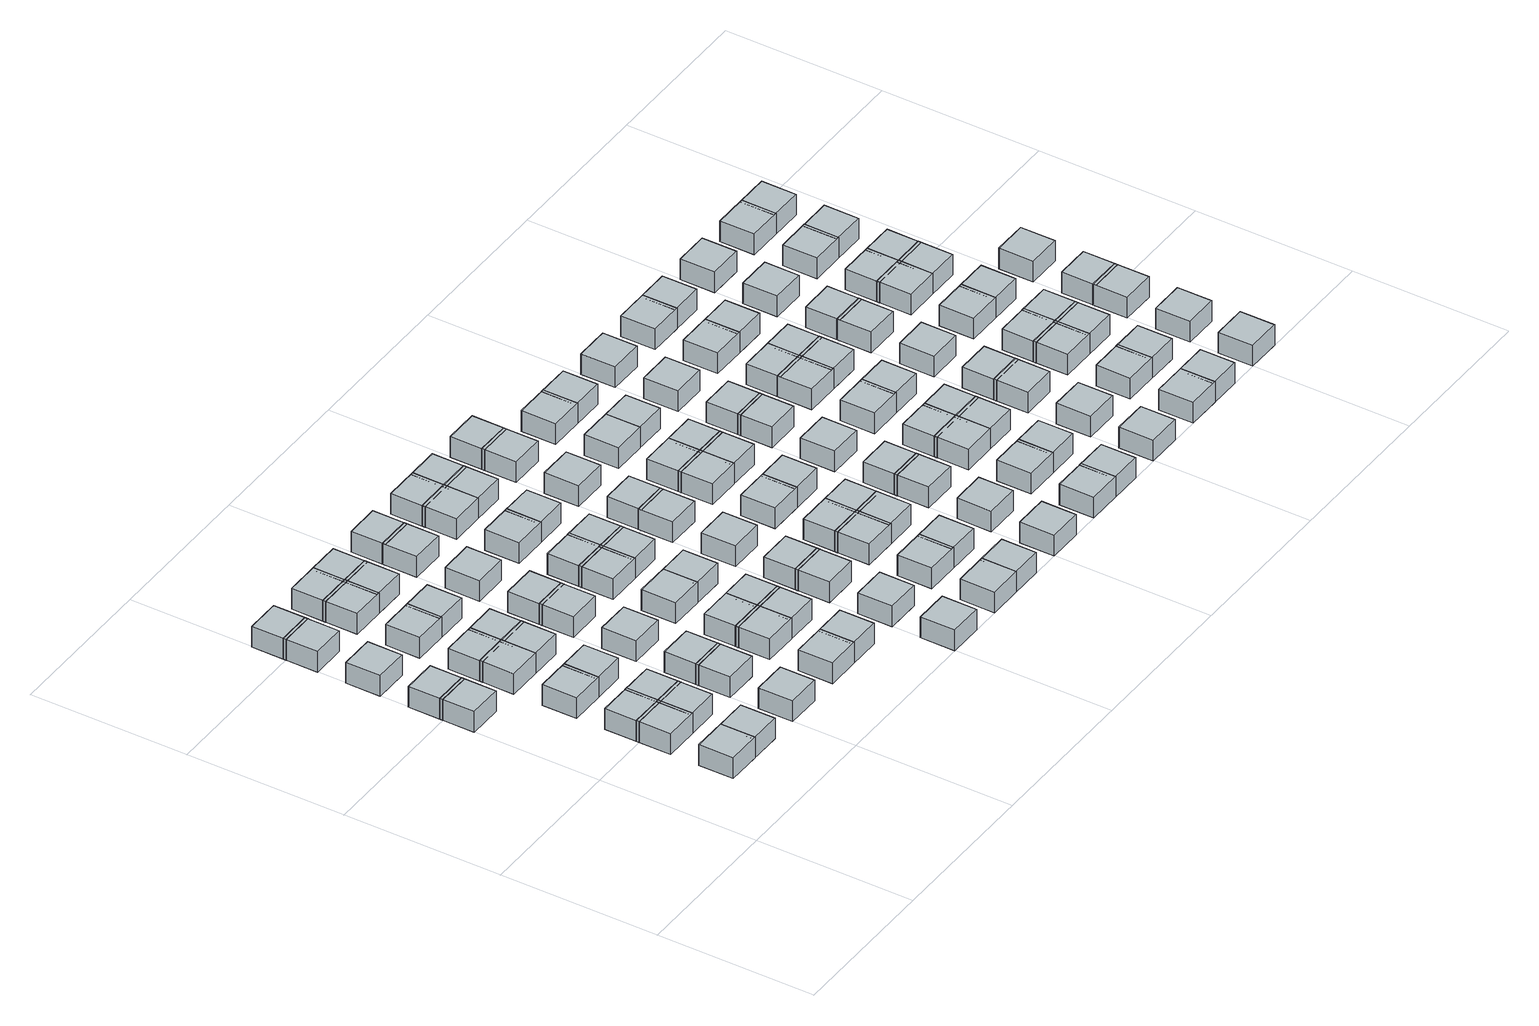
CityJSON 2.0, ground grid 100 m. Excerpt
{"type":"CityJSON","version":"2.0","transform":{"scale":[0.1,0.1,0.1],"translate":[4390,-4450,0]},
"CityObjects":{
"object1":{"type":"GenericCityObject","geometry":[{"type":"Solid","lod":"1","boundaries":[[[[0,1,2,3]],[[4,5,1,0]],[[5,6,2,1]],[[6,7,3,2]],[[7,4,0,3]],[[7,6,5,4]]]]}]},
"object2":{"type":"GenericCityObject","geometry":[{"type":"Solid","lod":"1","boundaries":[[[[8,9,10,11]],[[12,13,9,8]],[[13,14,10,9]],[[14,15,11,10]],[[15,12,8,11]],[[15,14,13,12]]]]}]},
"object3":{"type":"GenericCityObject","geometry":[{"type":"Solid","lod":"1","boundaries":[[[[16,17,18,19]],[[20,21,17,16]],[[21,22,18,17]],[[22,23,19,18]],[[23,20,16,19]],[[23,22,21,20]]]]}]},
"object4":{"type":"GenericCityObject","geometry":[{"type":"Solid","lod":"1","boundaries":[[[[24,25,26,27]],[[28,29,25,24]],[[29,30,26,25]],[[30,31,27,26]],[[31,28,24,27]],[[31,30,29,28]]]]}]},
"object5":{"type":"GenericCityObject","geometry":[{"type":"Solid","lod":"1","boundaries":[[[[32,33,34,35]],[[36,37,33,32]],[[37,38,34,33]],[[38,39,35,34]],[[39,36,32,35]],[[39,38,37,36]]]]}]},
"object6":{"type":"GenericCityObject","geometry":[{"type":"Solid","lod":"1","boundaries":[[[[40,41,42,43]],[[44,45,41,40]],[[45,46,42,41]],[[46,47,43,42]],[[47,44,40,43]],[[47,46,45,44]]]]}]},
"object7":{"type":"GenericCityObject","geometry":[{"type":"Solid","lod":"1","boundaries":[[[[48,49,50,51]],[[52,53,49,48]],[[53,54,50,49]],[[54,55,51,50]],[[55,52,48,51]],[[55,54,53,52]]]]}]},
"object8":{"type":"GenericCityObject","geometry":[{"type":"Solid","lod":"1","boundaries":[[[[56,57,58,59]],[[60,61,57,56]],[[61,62,58,57]],[[62,63,59,58]],[[63,60,56,59]],[[63,62,61,60]]]]}]},
"object9":{"type":"GenericCityObject","geometry":[{"type":"Solid","lod":"1","boundaries":[[[[64,65,66,67]],[[68,69,65,64]],[[69,70,66,65]],[[70,71,67,66]],[[71,68,64,67]],[[71,70,69,68]]]]}]},
"object10":{"type":"GenericCityObject","geometry":[{"type":"Solid","lod":"1","boundaries":[[[[72,73,74,75]],[[76,77,73,72]],[[77,78,74,73]],[[78,79,75,74]],[[79,76,72,75]],[[79,78,77,76]]]]}]},
"object11":{"type":"GenericCityObject","geometry":[{"type":"Solid","lod":"1","boundaries":[[[[80,81,82,83]],[[84,85,81,80]],[[85,86,82,81]],[[86,87,83,82]],[[87,84,80,83]],[[87,86,85,84]]]]}]},
"object12":{"type":"GenericCityObject","geometry":[{"type":"Solid","lod":"1","boundaries":[[[[88,89,90,91]],[[92,93,89,88]],[[93,94,90,89]],[[94,95,91,90]],[[95,92,88,91]],[[95,94,93,92]]]]}]},
"object13":{"type":"GenericCityObject","geometry":[{"type":"Solid","lod":"1","boundaries":[[[[96,97,98,99]],[[100,101,97,96]],[[101,102,98,97]],[[102,103,99,98]],[[103,100,96,99]],[[103,102,101,100]]]]}]},
"object14":{"type":"GenericCityObject","geometry":[{"type":"Solid","lod":"1","boundaries":[[[[104,105,106,107]],[[108,109,105,104]],[[109,110,106,105]],[[110,111,107,106]],[[111,108,104,107]],[[111,110,109,108]]]]}]},
"object15":{"type":"GenericCityObject","geometry":[{"type":"Solid","lod":"1","boundaries":[[[[112,113,114,115]],[[116,117,113,112]],[[117,118,114,113]],[[118,119,115,114]],[[119,116,112,115]],[[119,118,117,116]]]]}]},
"object16":{"type":"GenericCityObject","geometry":[{"type":"Solid","lod":"1","boundaries":[[[[120,121,122,123]],[[124,125,121,120]],[[125,126,122,121]],[[126,127,123,122]],[[127,124,120,123]],[[127,126,125,124]]]]}]},
"object17":{"type":"GenericCityObject","geometry":[{"type":"Solid","lod":"1","boundaries":[[[[128,129,130,131]],[[132,133,129,128]],[[133,134,130,129]],[[134,135,131,130]],[[135,132,128,131]],[[135,134,133,132]]]]}]},
"object18":{"type":"GenericCityObject","geometry":[{"type":"Solid","lod":"1","boundaries":[[[[136,137,138,139]],[[140,141,137,136]],[[141,142,138,137]],[[142,143,139,138]],[[143,140,136,139]],[[143,142,141,140]]]]}]},
"object19":{"type":"GenericCityObject","geometry":[{"type":"Solid","lod":"1","boundaries":[[[[144,145,146,147]],[[148,149,145,144]],[[149,150,146,145]],[[150,151,147,146]],[[151,148,144,147]],[[151,150,149,148]]]]}]},
"object20":{"type":"GenericCityObject","geometry":[{"type":"Solid","lod":"1","boundaries":[[[[152,153,154,155]],[[156,157,153,152]],[[157,158,154,153]],[[158,159,155,154]],[[159,156,152,155]],[[159,158,157,156]]]]}]},
"object21":{"type":"GenericCityObject","geometry":[{"type":"Solid","lod":"1","boundaries":[[[[160,161,162,163]],[[164,165,161,160]],[[165,166,162,161]],[[166,167,163,162]],[[167,164,160,163]],[[167,166,165,164]]]]}]},
"object22":{"type":"GenericCityObject","geometry":[{"type":"Solid","lod":"1","boundaries":[[[[168,169,170,171]],[[172,173,169,168]],[[173,174,170,169]],[[174,175,171,170]],[[175,172,168,171]],[[175,174,173,172]]]]}]},
"object23":{"type":"GenericCityObject","geometry":[{"type":"Solid","lod":"1","boundaries":[[[[176,177,178,179]],[[180,181,177,176]],[[181,182,178,177]],[[182,183,179,178]],[[183,180,176,179]],[[183,182,181,180]]]]}]},
"object24":{"type":"GenericCityObject","geometry":[{"type":"Solid","lod":"1","boundaries":[[[[184,185,186,187]],[[188,189,185,184]],[[189,190,186,185]],[[190,191,187,186]],[[191,188,184,187]],[[191,190,189,188]]]]}]},
"object25":{"type":"GenericCityObject","geometry":[{"type":"Solid","lod":"1","boundaries":[[[[192,193,194,195]],[[196,197,193,192]],[[197,198,194,193]],[[198,199,195,194]],[[199,196,192,195]],[[199,198,197,196]]]]}]},
"object26":{"type":"GenericCityObject","geometry":[{"type":"Solid","lod":"1","boundaries":[[[[200,201,202,203]],[[204,205,201,200]],[[205,206,202,201]],[[206,207,203,202]],[[207,204,200,203]],[[207,206,205,204]]]]}]},
"object27":{"type":"GenericCityObject","geometry":[{"type":"Solid","lod":"1","boundaries":[[[[208,209,210,211]],[[212,213,209,208]],[[213,214,210,209]],[[214,215,211,210]],[[215,212,208,211]],[[215,214,213,212]]]]}]},
"object28":{"type":"GenericCityObject","geometry":[{"type":"Solid","lod":"1","boundaries":[[[[216,217,218,219]],[[220,221,217,216]],[[221,222,218,217]],[[222,223,219,218]],[[223,220,216,219]],[[223,222,221,220]]]]}]},
"object29":{"type":"GenericCityObject","geometry":[{"type":"Solid","lod":"1","boundaries":[[[[224,225,226,227]],[[228,229,225,224]],[[229,230,226,225]],[[230,231,227,226]],[[231,228,224,227]],[[231,230,229,228]]]]}]},
"object30":{"type":"GenericCityObject","geometry":[{"type":"Solid","lod":"1","boundaries":[[[[232,233,234,235]],[[236,237,233,232]],[[237,238,234,233]],[[238,239,235,234]],[[239,236,232,235]],[[239,238,237,236]]]]}]},
"object31":{"type":"GenericCityObject","geometry":[{"type":"Solid","lod":"1","boundaries":[[[[240,241,242,243]],[[244,245,241,240]],[[245,246,242,241]],[[246,247,243,242]],[[247,244,240,243]],[[247,246,245,244]]]]}]},
"object32":{"type":"GenericCityObject","geometry":[{"type":"Solid","lod":"1","boundaries":[[[[248,249,250,251]],[[252,253,249,248]],[[253,254,250,249]],[[254,255,251,250]],[[255,252,248,251]],[[255,254,253,252]]]]}]},
"object33":{"type":"GenericCityObject","geometry":[{"type":"Solid","lod":"1","boundaries":[[[[256,257,258,259]],[[260,261,257,256]],[[261,262,258,257]],[[262,263,259,258]],[[263,260,256,259]],[[263,262,261,260]]]]}]},
"object34":{"type":"GenericCityObject","geometry":[{"type":"Solid","lod":"1","boundaries":[[[[264,265,266,267]],[[268,269,265,264]],[[269,270,266,265]],[[270,271,267,266]],[[271,268,264,267]],[[271,270,269,268]]]]}]},
"object35":{"type":"GenericCityObject","geometry":[{"type":"Solid","lod":"1","boundaries":[[[[272,273,274,275]],[[276,277,273,272]],[[277,278,274,273]],[[278,279,275,274]],[[279,276,272,275]],[[279,278,277,276]]]]}]},
"object36":{"type":"GenericCityObject","geometry":[{"type":"Solid","lod":"1","boundaries":[[[[280,281,282,283]],[[284,285,281,280]],[[285,286,282,281]],[[286,287,283,282]],[[287,284,280,283]],[[287,286,285,284]]]]}]},
"object37":{"type":"GenericCityObject","geometry":[{"type":"Solid","lod":"1","boundaries":[[[[288,289,290,291]],[[292,293,289,288]],[[293,294,290,289]],[[294,295,291,290]],[[295,292,288,291]],[[295,294,293,292]]]]}]},
"object38":{"type":"GenericCityObject","geometry":[{"type":"Solid","lod":"1","boundaries":[[[[296,297,298,299]],[[300,301,297,296]],[[301,302,298,297]],[[302,303,299,298]],[[303,300,296,299]],[[303,302,301,300]]]]}]},
"object39":{"type":"GenericCityObject","geometry":[{"type":"Solid","lod":"1","boundaries":[[[[304,305,306,307]],[[308,309,305,304]],[[309,310,306,305]],[[310,311,307,306]],[[311,308,304,307]],[[311,310,309,308]]]]}]},
"object40":{"type":"GenericCityObject","geometry":[{"type":"Solid","lod":"1","boundaries":[[[[312,313,314,315]],[[316,317,313,312]],[[317,318,314,313]],[[318,319,315,314]],[[319,316,312,315]],[[319,318,317,316]]]]}]},
"object41":{"type":"GenericCityObject","geometry":[{"type":"Solid","lod":"1","boundaries":[[[[320,321,322,323]],[[324,325,321,320]],[[325,326,322,321]],[[326,327,323,322]],[[327,324,320,323]],[[327,326,325,324]]]]}]},
"object42":{"type":"GenericCityObject","geometry":[{"type":"Solid","lod":"1","boundaries":[[[[328,329,330,331]],[[332,333,329,328]],[[333,334,330,329]],[[334,335,331,330]],[[335,332,328,331]],[[335,334,333,332]]]]}]},
"object43":{"type":"GenericCityObject","geometry":[{"type":"Solid","lod":"1","boundaries":[[[[336,337,338,339]],[[340,341,337,336]],[[341,342,338,337]],[[342,343,339,338]],[[343,340,336,339]],[[343,342,341,340]]]]}]},
"object44":{"type":"GenericCityObject","geometry":[{"type":"Solid","lod":"1","boundaries":[[[[344,345,346,347]],[[348,349,345,344]],[[349,350,346,345]],[[350,351,347,346]],[[351,348,344,347]],[[351,350,349,348]]]]}]},
"object45":{"type":"GenericCityObject","geometry":[{"type":"Solid","lod":"1","boundaries":[[[[352,353,354,355]],[[356,357,353,352]],[[357,358,354,353]],[[358,359,355,354]],[[359,356,352,355]],[[359,358,357,356]]]]}]},
"object46":{"type":"GenericCityObject","geometry":[{"type":"Solid","lod":"1","boundaries":[[[[360,361,362,363]],[[364,365,361,360]],[[365,366,362,361]],[[366,367,363,362]],[[367,364,360,363]],[[367,366,365,364]]]]}]},
"object47":{"type":"GenericCityObject","geometry":[{"type":"Solid","lod":"1","boundaries":[[[[368,369,370,371]],[[372,373,369,368]],[[373,374,370,369]],[[374,375,371,370]],[[375,372,368,371]],[[375,374,373,372]]]]}]},
"object48":{"type":"GenericCityObject","geometry":[{"type":"Solid","lod":"1","boundaries":[[[[376,377,378,379]],[[380,381,377,376]],[[381,382,378,377]],[[382,383,379,378]],[[383,380,376,379]],[[383,382,381,380]]]]}]},
"object49":{"type":"GenericCityObject","geometry":[{"type":"Solid","lod":"1","boundaries":[[[[384,385,386,387]],[[388,389,385,384]],[[389,390,386,385]],[[390,391,387,386]],[[391,388,384,387]],[[391,390,389,388]]]]}]},
"object50":{"type":"GenericCityObject","geometry":[{"type":"Solid","lod":"1","boundaries":[[[[392,393,394,395]],[[396,397,393,392]],[[397,398,394,393]],[[398,399,395,394]],[[399,396,392,395]],[[399,398,397,396]]]]}]},
"object51":{"type":"GenericCityObject","geometry":[{"type":"Solid","lod":"1","boundaries":[[[[400,401,402,403]],[[404,405,401,400]],[[405,406,402,401]],[[406,407,403,402]],[[407,404,400,403]],[[407,406,405,404]]]]}]},
"object52":{"type":"GenericCityObject","geometry":[{"type":"Solid","lod":"1","boundaries":[[[[408,409,410,411]],[[412,413,409,408]],[[413,414,410,409]],[[414,415,411,410]],[[415,412,408,411]],[[415,414,413,412]]]]}]},
"object53":{"type":"GenericCityObject","geometry":[{"type":"Solid","lod":"1","boundaries":[[[[416,417,418,419]],[[420,421,417,416]],[[421,422,418,417]],[[422,423,419,418]],[[423,420,416,419]],[[423,422,421,420]]]]}]},
"object54":{"type":"GenericCityObject","geometry":[{"type":"Solid","lod":"1","boundaries":[[[[424,425,426,427]],[[428,429,425,424]],[[429,430,426,425]],[[430,431,427,426]],[[431,428,424,427]],[[431,430,429,428]]]]}]},
"object55":{"type":"GenericCityObject","geometry":[{"type":"Solid","lod":"1","boundaries":[[[[432,433,434,435]],[[436,437,433,432]],[[437,438,434,433]],[[438,439,435,434]],[[439,436,432,435]],[[439,438,437,436]]]]}]},
"object56":{"type":"GenericCityObject","geometry":[{"type":"Solid","lod":"1","boundaries":[[[[440,441,442,443]],[[444,445,441,440]],[[445,446,442,441]],[[446,447,443,442]],[[447,444,440,443]],[[447,446,445,444]]]]}]},
"object57":{"type":"GenericCityObject","geometry":[{"type":"Solid","lod":"1","boundaries":[[[[448,449,450,451]],[[452,453,449,448]],[[453,454,450,449]],[[454,455,451,450]],[[455,452,448,451]],[[455,454,453,452]]]]}]},
"object58":{"type":"GenericCityObject","geometry":[{"type":"Solid","lod":"1","boundaries":[[[[456,457,458,459]],[[460,461,457,456]],[[461,462,458,457]],[[462,463,459,458]],[[463,460,456,459]],[[463,462,461,460]]]]}]},
"object59":{"type":"GenericCityObject","geometry":[{"type":"Solid","lod":"1","boundaries":[[[[464,465,466,467]],[[468,469,465,464]],[[469,470,466,465]],[[470,471,467,466]],[[471,468,464,467]],[[471,470,469,468]]]]}]},
"object60":{"type":"GenericCityObject","geometry":[{"type":"Solid","lod":"1","boundaries":[[[[472,473,474,475]],[[476,477,473,472]],[[477,478,474,473]],[[478,479,475,474]],[[479,476,472,475]],[[479,478,477,476]]]]}]},
"object61":{"type":"GenericCityObject","geometry":[{"type":"Solid","lod":"1","boundaries":[[[[480,481,482,483]],[[484,485,481,480]],[[485,486,482,481]],[[486,487,483,482]],[[487,484,480,483]],[[487,486,485,484]]]]}]},
"object62":{"type":"GenericCityObject","geometry":[{"type":"Solid","lod":"1","boundaries":[[[[488,489,490,491]],[[492,493,489,488]],[[493,494,490,489]],[[494,495,491,490]],[[495,492,488,491]],[[495,494,493,492]]]]}]},
"object63":{"type":"GenericCityObject","geometry":[{"type":"Solid","lod":"1","boundaries":[[[[496,497,498,499]],[[500,501,497,496]],[[501,502,498,497]],[[502,503,499,498]],[[503,500,496,499]],[[503,502,501,500]]]]}]},
"object64":{"type":"GenericCityObject","geometry":[{"type":"Solid","lod":"1","boundaries":[[[[504,505,506,507]],[[508,509,505,504]],[[509,510,506,505]],[[510,511,507,506]],[[511,508,504,507]],[[511,510,509,508]]]]}]},
"object65":{"type":"GenericCityObject","geometry":[{"type":"Solid","lod":"1","boundaries":[[[[512,513,514,515]],[[516,517,513,512]],[[517,518,514,513]],[[518,519,515,514]],[[519,516,512,515]],[[519,518,517,516]]]]}]},
"object66":{"type":"GenericCityObject","geometry":[{"type":"Solid","lod":"1","boundaries":[[[[520,521,522,523]],[[524,525,521,520]],[[525,526,522,521]],[[526,527,523,522]],[[527,524,520,523]],[[527,526,525,524]]]]}]},
"object67":{"type":"GenericCityObject","geometry":[{"type":"Solid","lod":"1","boundaries":[[[[528,529,530,531]],[[532,533,529,528]],[[533,534,530,529]],[[534,535,531,530]],[[535,532,528,531]],[[535,534,533,532]]]]}]},
"object68":{"type":"GenericCityObject","geometry":[{"type":"Solid","lod":"1","boundaries":[[[[536,537,538,539]],[[540,541,537,536]],[[541,542,538,537]],[[542,543,539,538]],[[543,540,536,539]],[[543,542,541,540]]]]}]},
"object69":{"type":"GenericCityObject","geometry":[{"type":"Solid","lod":"1","boundaries":[[[[544,545,546,547]],[[548,549,545,544]],[[549,550,546,545]],[[550,551,547,546]],[[551,548,544,547]],[[551,550,549,548]]]]}]},
"object70":{"type":"GenericCityObject","geometry":[{"type":"Solid","lod":"1","boundaries":[[[[552,553,554,555]],[[556,557,553,552]],[[557,558,554,553]],[[558,559,555,554]],[[559,556,552,555]],[[559,558,557,556]]]]}]},
"object71":{"type":"GenericCityObject","geometry":[{"type":"Solid","lod":"1","boundaries":[[[[560,561,562,563]],[[564,565,561,560]],[[565,566,562,561]],[[566,567,563,562]],[[567,564,560,563]],[[567,566,565,564]]]]}]},
"object72":{"type":"GenericCityObject","geometry":[{"type":"Solid","lod":"1","boundaries":[[[[568,569,570,571]],[[572,573,569,568]],[[573,574,570,569]],[[574,575,571,570]],[[575,572,568,571]],[[575,574,573,572]]]]}]},
"object73":{"type":"GenericCityObject","geometry":[{"type":"Solid","lod":"1","boundaries":[[[[576,577,578,579]],[[580,581,577,576]],[[581,582,578,577]],[[582,583,579,578]],[[583,580,576,579]],[[583,582,581,580]]]]}]},
"object74":{"type":"GenericCityObject","geometry":[{"type":"Solid","lod":"1","boundaries":[[[[584,585,586,587]],[[588,589,585,584]],[[589,590,586,585]],[[590,591,587,586]],[[591,588,584,587]],[[591,590,589,588]]]]}]},
"object75":{"type":"GenericCityObject","geometry":[{"type":"Solid","lod":"1","boundaries":[[[[592,593,594,595]],[[596,597,593,592]],[[597,598,594,593]],[[598,599,595,594]],[[599,596,592,595]],[[599,598,597,596]]]]}]},
"object76":{"type":"GenericCityObject","geometry":[{"type":"Solid","lod":"1","boundaries":[[[[600,601,602,603]],[[604,605,601,600]],[[605,606,602,601]],[[606,607,603,602]],[[607,604,600,603]],[[607,606,605,604]]]]}]},
"object77":{"type":"GenericCityObject","geometry":[{"type":"Solid","lod":"1","boundaries":[[[[608,609,610,611]],[[612,613,609,608]],[[613,614,610,609]],[[614,615,611,610]],[[615,612,608,611]],[[615,614,613,612]]]]}]},
"object78":{"type":"GenericCityObject","geometry":[{"type":"Solid","lod":"1","boundaries":[[[[616,617,618,619]],[[620,621,617,616]],[[621,622,618,617]],[[622,623,619,618]],[[623,620,616,619]],[[623,622,621,620]]]]}]},
"object79":{"type":"GenericCityObject","geometry":[{"type":"Solid","lod":"1","boundaries":[[[[624,625,626,627]],[[628,629,625,624]],[[629,630,626,625]],[[630,631,627,626]],[[631,628,624,627]],[[631,630,629,628]]]]}]},
"object80":{"type":"GenericCityObject","geometry":[{"type":"Solid","lod":"1","boundaries":[[[[632,633,634,635]],[[636,637,633,632]],[[637,638,634,633]],[[638,639,635,634]],[[639,636,632,635]],[[639,638,637,636]]]]}]},
"object81":{"type":"GenericCityObject","geometry":[{"type":"Solid","lod":"1","boundaries":[[[[640,641,642,643]],[[644,645,641,640]],[[645,646,642,641]],[[646,647,643,642]],[[647,644,640,643]],[[647,646,645,644]]]]}]},
"object82":{"type":"GenericCityObject","geometry":[{"type":"Solid","lod":"1","boundaries":[[[[648,649,650,651]],[[652,653,649,648]],[[653,654,650,649]],[[654,655,651,650]],[[655,652,648,651]],[[655,654,653,652]]]]}]},
"object83":{"type":"GenericCityObject","geometry":[{"type":"Solid","lod":"1","boundaries":[[[[656,657,658,659]],[[660,661,657,656]],[[661,662,658,657]],[[662,663,659,658]],[[663,660,656,659]],[[663,662,661,660]]]]}]},
"object84":{"type":"GenericCityObject","geometry":[{"type":"Solid","lod":"1","boundaries":[[[[664,665,666,667]],[[668,669,665,664]],[[669,670,666,665]],[[670,671,667,666]],[[671,668,664,667]],[[671,670,669,668]]]]}]},
"object85":{"type":"GenericCityObject","geometry":[{"type":"Solid","lod":"1","boundaries":[[[[672,673,674,675]],[[676,677,673,672]],[[677,678,674,673]],[[678,679,675,674]],[[679,676,672,675]],[[679,678,677,676]]]]}]},
"object86":{"type":"GenericCityObject","geometry":[{"type":"Solid","lod":"1","boundaries":[[[[680,681,682,683]],[[684,685,681,680]],[[685,686,682,681]],[[686,687,683,682]],[[687,684,680,683]],[[687,686,685,684]]]]}]},
"object87":{"type":"GenericCityObject","geometry":[{"type":"Solid","lod":"1","boundaries":[[[[688,689,690,691]],[[692,693,689,688]],[[693,694,690,689]],[[694,695,691,690]],[[695,692,688,691]],[[695,694,693,692]]]]}]},
"object88":{"type":"GenericCityObject","geometry":[{"type":"Solid","lod":"1","boundaries":[[[[696,697,698,699]],[[700,701,697,696]],[[701,702,698,697]],[[702,703,699,698]],[[703,700,696,699]],[[703,702,701,700]]]]}]},
"object89":{"type":"GenericCityObject","geometry":[{"type":"Solid","lod":"1","boundaries":[[[[704,705,706,707]],[[708,709,705,704]],[[709,710,706,705]],[[710,711,707,706]],[[711,708,704,707]],[[711,710,709,708]]]]}]},
"object90":{"type":"GenericCityObject","geometry":[{"type":"Solid","lod":"1","boundaries":[[[[712,713,714,715]],[[716,717,713,712]],[[717,718,714,713]],[[718,719,715,714]],[[719,716,712,715]],[[719,718,717,716]]]]}]},
"object91":{"type":"GenericCityObject","geometry":[{"type":"Solid","lod":"1","boundaries":[[[[720,721,722,723]],[[724,725,721,720]],[[725,726,722,721]],[[726,727,723,722]],[[727,724,720,723]],[[727,726,725,724]]]]}]},
"object92":{"type":"GenericCityObject","geometry":[{"type":"Solid","lod":"1","boundaries":[[[[728,729,730,731]],[[732,733,729,728]],[[733,734,730,729]],[[734,735,731,730]],[[735,732,728,731]],[[735,734,733,732]]]]}]},
"object93":{"type":"GenericCityObject","geometry":[{"type":"Solid","lod":"1","boundaries":[[[[736,737,738,739]],[[740,741,737,736]],[[741,742,738,737]],[[742,743,739,738]],[[743,740,736,739]],[[743,742,741,740]]]]}]},
"object94":{"type":"GenericCityObject","geometry":[{"type":"Solid","lod":"1","boundaries":[[[[744,745,746,747]],[[748,749,745,744]],[[749,750,746,745]],[[750,751,747,746]],[[751,748,744,747]],[[751,750,749,748]]]]}]},
"object95":{"type":"GenericCityObject","geometry":[{"type":"Solid","lod":"1","boundaries":[[[[752,753,754,755]],[[756,757,753,752]],[[757,758,754,753]],[[758,759,755,754]],[[759,756,752,755]],[[759,758,757,756]]]]}]},
"object96":{"type":"GenericCityObject","geometry":[{"type":"Solid","lod":"1","boundaries":[[[[760,761,762,763]],[[764,765,761,760]],[[765,766,762,761]],[[766,767,763,762]],[[767,764,760,763]],[[767,766,765,764]]]]}]},
"object97":{"type":"GenericCityObject","geometry":[{"type":"Solid","lod":"1","boundaries":[[[[768,769,770,771]],[[772,773,769,768]],[[773,774,770,769]],[[774,775,771,770]],[[775,772,768,771]],[[775,774,773,772]]]]}]},
"object98":{"type":"GenericCityObject","geometry":[{"type":"Solid","lod":"1","boundaries":[[[[776,777,778,779]],[[780,781,777,776]],[[781,782,778,777]],[[782,783,779,778]],[[783,780,776,779]],[[783,782,781,780]]]]}]},
"object99":{"type":"GenericCityObject","geometry":[{"type":"Solid","lod":"1","boundaries":[[[[784,785,786,787]],[[788,789,785,784]],[[789,790,786,785]],[[790,791,787,786]],[[791,788,784,787]],[[791,790,789,788]]]]}]},
"object100":{"type":"GenericCityObject","geometry":[{"type":"Solid","lod":"1","boundaries":[[[[792,793,794,795]],[[796,797,793,792]],[[797,798,794,793]],[[798,799,795,794]],[[799,796,792,795]],[[799,798,797,796]]]]}]},
"object101":{"type":"GenericCityObject","geometry":[{"type":"Solid","lod":"1","boundaries":[[[[800,801,802,803]],[[804,805,801,800]],[[805,806,802,801]],[[806,807,803,802]],[[807,804,800,803]],[[807,806,805,804]]]]}]},
"object102":{"type":"GenericCityObject","geometry":[{"type":"Solid","lod":"1","boundaries":[[[[808,809,810,811]],[[812,813,809,808]],[[813,814,810,809]],[[814,815,811,810]],[[815,812,808,811]],[[815,814,813,812]]]]}]},
"object103":{"type":"GenericCityObject","geometry":[{"type":"Solid","lod":"1","boundaries":[[[[816,817,818,819]],[[820,821,817,816]],[[821,822,818,817]],[[822,823,819,818]],[[823,820,816,819]],[[823,822,821,820]]]]}]},
"object104":{"type":"GenericCityObject","geometry":[{"type":"Solid","lod":"1","boundaries":[[[[824,825,826,827]],[[828,829,825,824]],[[829,830,826,825]],[[830,831,827,826]],[[831,828,824,827]],[[831,830,829,828]]]]}]},
"object105":{"type":"GenericCityObject","geometry":[{"type":"Solid","lod":"1","boundaries":[[[[832,833,834,835]],[[836,837,833,832]],[[837,838,834,833]],[[838,839,835,834]],[[839,836,832,835]],[[839,838,837,836]]]]}]},
"object106":{"type":"GenericCityObject","geometry":[{"type":"Solid","lod":"1","boundaries":[[[[840,841,842,843]],[[844,845,841,840]],[[845,846,842,841]],[[846,847,843,842]],[[847,844,840,843]],[[847,846,845,844]]]]}]},
"object107":{"type":"GenericCityObject","geometry":[{"type":"Solid","lod":"1","boundaries":[[[[848,849,850,851]],[[852,853,849,848]],[[853,854,850,849]],[[854,855,851,850]],[[855,852,848,851]],[[855,854,853,852]]]]}]},
"object108":{"type":"GenericCityObject","geometry":[{"type":"Solid","lod":"1","boundaries":[[[[856,857,858,859]],[[860,861,857,856]],[[861,862,858,857]],[[862,863,859,858]],[[863,860,856,859]],[[863,862,861,860]]]]}]},
"object109":{"type":"GenericCityObject","geometry":[{"type":"Solid","lod":"1","boundaries":[[[[864,865,866,867]],[[868,869,865,864]],[[869,870,866,865]],[[870,871,867,866]],[[871,868,864,867]],[[871,870,869,868]]]]}]},
"object110":{"type":"GenericCityObject","geometry":[{"type":"Solid","lod":"1","boundaries":[[[[872,873,874,875]],[[876,877,873,872]],[[877,878,874,873]],[[878,879,875,874]],[[879,876,872,875]],[[879,878,877,876]]]]}]},
"object111":{"type":"GenericCityObject","geometry":[{"type":"Solid","lod":"1","boundaries":[[[[880,881,882,883]],[[884,885,881,880]],[[885,886,882,881]],[[886,887,883,882]],[[887,884,880,883]],[[887,886,885,884]]]]}]},
"object112":{"type":"GenericCityObject","geometry":[{"type":"Solid","lod":"1","boundaries":[[[[888,889,890,891]],[[892,893,889,888]],[[893,894,890,889]],[[894,895,891,890]],[[895,892,888,891]],[[895,894,893,892]]]]}]},
"object113":{"type":"GenericCityObject","geometry":[{"type":"Solid","lod":"1","boundaries":[[[[896,897,898,899]],[[900,901,897,896]],[[901,902,898,897]],[[902,903,899,898]],[[903,900,896,899]],[[903,902,901,900]]]]}]},
"object114":{"type":"GenericCityObject","geometry":[{"type":"Solid","lod":"1","boundaries":[[[[904,905,906,907]],[[908,909,905,904]],[[909,910,906,905]],[[910,911,907,906]],[[911,908,904,907]],[[911,910,909,908]]]]}]},
"object115":{"type":"GenericCityObject","geometry":[{"type":"Solid","lod":"1","boundaries":[[[[912,913,914,915]],[[916,917,913,912]],[[917,918,914,913]],[[918,919,915,914]],[[919,916,912,915]],[[919,918,917,916]]]]}]},
"object116":{"type":"GenericCityObject","geometry":[{"type":"Solid","lod":"1","boundaries":[[[[920,921,922,923]],[[924,925,921,920]],[[925,926,922,921]],[[926,927,923,922]],[[927,924,920,923]],[[927,926,925,924]]]]}]},
"object117":{"type":"GenericCityObject","geometry":[{"type":"Solid","lod":"1","boundaries":[[[[928,929,930,931]],[[932,933,929,928]],[[933,934,930,929]],[[934,935,931,930]],[[935,932,928,931]],[[935,934,933,932]]]]}]},
"object118":{"type":"GenericCityObject","geometry":[{"type":"Solid","lod":"1","boundaries":[[[[936,937,938,939]],[[940,941,937,936]],[[941,942,938,937]],[[942,943,939,938]],[[943,940,936,939]],[[943,942,941,940]]]]}]},
"object119":{"type":"GenericCityObject","geometry":[{"type":"Solid","lod":"1","boundaries":[[[[944,945,946,947]],[[948,949,945,944]],[[949,950,946,945]],[[950,951,947,946]],[[951,948,944,947]],[[951,950,949,948]]]]}]},
"object120":{"type":"GenericCityObject","geometry":[{"type":"Solid","lod":"1","boundaries":[[[[952,953,954,955]],[[956,957,953,952]],[[957,958,954,953]],[[958,959,955,954]],[[959,956,952,955]],[[959,958,957,956]]]]}]},
"object121":{"type":"GenericCityObject","geometry":[{"type":"Solid","lod":"1","boundaries":[[[[960,961,962,963]],[[964,965,961,960]],[[965,966,962,961]],[[966,967,963,962]],[[967,964,960,963]],[[967,966,965,964]]]]}]},
"object122":{"type":"GenericCityObject","geometry":[{"type":"Solid","lod":"1","boundaries":[[[[968,969,970,971]],[[972,973,969,968]],[[973,974,970,969]],[[974,975,971,970]],[[975,972,968,971]],[[975,974,973,972]]]]}]},
"object123":{"type":"GenericCityObject","geometry":[{"type":"Solid","lod":"1","boundaries":[[[[976,977,978,979]],[[980,981,977,976]],[[981,982,978,977]],[[982,983,979,978]],[[983,980,976,979]],[[983,982,981,980]]]]}]},
"object124":{"type":"GenericCityObject","geometry":[{"type":"Solid","lod":"1","boundaries":[[[[984,985,986,987]],[[988,989,985,984]],[[989,990,986,985]],[[990,991,987,986]],[[991,988,984,987]],[[991,990,989,988]]]]}]},
"object125":{"type":"GenericCityObject","geometry":[{"type":"Solid","lod":"1","boundaries":[[[[992,993,994,995]],[[996,997,993,992]],[[997,998,994,993]],[[998,999,995,994]],[[999,996,992,995]],[[999,998,997,996]]]]}]},
"object126":{"type":"GenericCityObject","geometry":[{"type":"Solid","lod":"1","boundaries":[[[[1000,1001,1002,1003]],[[1004,1005,1001,1000]],[[1005,1006,1002,1001]],[[1006,1007,1003,1002]],[[1007,1004,1000,1003]],[[1007,1006,1005,1004]]]]}]},
"object127":{"type":"GenericCityObject","geometry":[{"type":"Solid","lod":"1","boundaries":[[[[1008,1009,1010,1011]],[[1012,1013,1009,1008]],[[1013,1014,1010,1009]],[[1014,1015,1011,1010]],[[1015,1012,1008,1011]],[[1015,1014,1013,1012]]]]}]},
"object128":{"type":"GenericCityObject","geometry":[{"type":"Solid","lod":"1","boundaries":[[[[1016,1017,1018,1019]],[[1020,1021,1017,1016]],[[1021,1022,1018,1017]],[[1022,1023,1019,1018]],[[1023,1020,1016,1019]],[[1023,1022,1021,1020]]]]}]},
"object129":{"type":"GenericCityObject","geometry":[{"type":"Solid","lod":"1","boundaries":[[[[1024,1025,1026,1027]],[[1028,1029,1025,1024]],[[1029,1030,1026,1025]],[[1030,1031,1027,1026]],[[1031,1028,1024,1027]],[[1031,1030,1029,1028]]]]}]},
"object130":{"type":"GenericCityObject","geometry":[{"type":"Solid","lod":"1","boundaries":[[[[1032,1033,1034,1035]],[[1036,1037,1033,1032]],[[1037,1038,1034,1033]],[[1038,1039,1035,1034]],[[1039,1036,1032,1035]],[[1039,1038,1037,1036]]]]}]},
"object131":{"type":"GenericCityObject","geometry":[{"type":"Solid","lod":"1","boundaries":[[[[1040,1041,1042,1043]],[[1044,1045,1041,1040]],[[1045,1046,1042,1041]],[[1046,1047,1043,1042]],[[1047,1044,1040,1043]],[[1047,1046,1045,1044]]]]}]},
"object132":{"type":"GenericCityObject","geometry":[{"type":"Solid","lod":"1","boundaries":[[[[1048,1049,1050,1051]],[[1052,1053,1049,1048]],[[1053,1054,1050,1049]],[[1054,1055,1051,1050]],[[1055,1052,1048,1051]],[[1055,1054,1053,1052]]]]}]},
"object133":{"type":"GenericCityObject","geometry":[{"type":"Solid","lod":"1","boundaries":[[[[1056,1057,1058,1059]],[[1060,1061,1057,1056]],[[1061,1062,1058,1057]],[[1062,1063,1059,1058]],[[1063,1060,1056,1059]],[[1063,1062,1061,1060]]]]}]},
"object134":{"type":"GenericCityObject","geometry":[{"type":"Solid","lod":"1","boundaries":[[[[1064,1065,1066,1067]],[[1068,1069,1065,1064]],[[1069,1070,1066,1065]],[[1070,1071,1067,1066]],[[1071,1068,1064,1067]],[[1071,1070,1069,1068]]]]}]},
"object135":{"type":"GenericCityObject","geometry":[{"type":"Solid","lod":"1","boundaries":[[[[1072,1073,1074,1075]],[[1076,1077,1073,1072]],[[1077,1078,1074,1073]],[[1078,1079,1075,1074]],[[1079,1076,1072,1075]],[[1079,1078,1077,1076]]]]}]},
"object136":{"type":"GenericCityObject","geometry":[{"type":"Solid","lod":"1","boundaries":[[[[1080,1081,1082,1083]],[[1084,1085,1081,1080]],[[1085,1086,1082,1081]],[[1086,1087,1083,1082]],[[1087,1084,1080,1083]],[[1087,1086,1085,1084]]]]}]},
"object137":{"type":"GenericCityObject","geometry":[{"type":"Solid","lod":"1","boundaries":[[[[1088,1089,1090,1091]],[[1092,1093,1089,1088]],[[1093,1094,1090,1089]],[[1094,1095,1091,1090]],[[1095,1092,1088,1091]],[[1095,1094,1093,1092]]]]}]}
},
"vertices":[
[400,400,0],[620,400,0],[620,620,0],[400,620,0],[400,400,140],[620,400,140],[620,620,140],[400,620,140],
[0,1800,0],[220,1800,0],[220,2020,0],[0,2020,0],[0,1800,140],[220,1800,140],[220,2020,140],[0,2020,140],
[0,2000,0],[220,2000,0],[220,2220,0],[0,2220,0],[0,2000,140],[220,2000,140],[220,2220,140],[0,2220,140],
[400,800,0],[620,800,0],[620,1020,0],[400,1020,0],[400,800,140],[620,800,140],[620,1020,140],[400,1020,140],
[400,1000,0],[620,1000,0],[620,1220,0],[400,1220,0],[400,1000,140],[620,1000,140],[620,1220,140],[400,1220,140],
[600,400,0],[820,400,0],[820,620,0],[600,620,0],[600,400,140],[820,400,140],[820,620,140],[600,620,140],
[0,2400,0],[220,2400,0],[220,2620,0],[0,2620,0],[0,2400,140],[220,2400,140],[220,2620,140],[0,2620,140],
[400,1400,0],[620,1400,0],[620,1620,0],[400,1620,0],[400,1400,140],[620,1400,140],[620,1620,140],[400,1620,140],
[600,800,0],[820,800,0],[820,1020,0],[600,1020,0],[600,800,140],[820,800,140],[820,1020,140],[600,1020,140],
[0,2800,0],[220,2800,0],[220,3020,0],[0,3020,0],[0,2800,140],[220,2800,140],[220,3020,140],[0,3020,140],
[600,1000,0],[820,1000,0],[820,1220,0],[600,1220,0],[600,1000,140],[820,1000,140],[820,1220,140],[600,1220,140],
[0,3000,0],[220,3000,0],[220,3220,0],[0,3220,0],[0,3000,140],[220,3000,140],[220,3220,140],[0,3220,140],
[400,1800,0],[620,1800,0],[620,2020,0],[400,2020,0],[400,1800,140],[620,1800,140],[620,2020,140],[400,2020,140],
[400,2000,0],[620,2000,0],[620,2220,0],[400,2220,0],[400,2000,140],[620,2000,140],[620,2220,140],[400,2220,140],
[600,1400,0],[820,1400,0],[820,1620,0],[600,1620,0],[600,1400,140],[820,1400,140],[820,1620,140],[600,1620,140],
[1000,400,0],[1220,400,0],[1220,620,0],[1000,620,0],[1000,400,140],[1220,400,140],[1220,620,140],[1000,620,140],
[400,2400,0],[620,2400,0],[620,2620,0],[400,2620,0],[400,2400,140],[620,2400,140],[620,2620,140],[400,2620,140],
[600,1800,0],[820,1800,0],[820,2020,0],[600,2020,0],[600,1800,140],[820,1800,140],[820,2020,140],[600,2020,140],
[600,2000,0],[820,2000,0],[820,2220,0],[600,2220,0],[600,2000,140],[820,2000,140],[820,2220,140],[600,2220,140],
[1000,800,0],[1220,800,0],[1220,1020,0],[1000,1020,0],[1000,800,140],[1220,800,140],[1220,1020,140],[1000,1020,140],
[400,2800,0],[620,2800,0],[620,3020,0],[400,3020,0],[400,2800,140],[620,2800,140],[620,3020,140],[400,3020,140],
[1000,1000,0],[1220,1000,0],[1220,1220,0],[1000,1220,0],[1000,1000,140],[1220,1000,140],[1220,1220,140],[1000,1220,140],
[400,3000,0],[620,3000,0],[620,3220,0],[400,3220,0],[400,3000,140],[620,3000,140],[620,3220,140],[400,3220,140],
[600,2400,0],[820,2400,0],[820,2620,0],[600,2620,0],[600,2400,140],[820,2400,140],[820,2620,140],[600,2620,140],
[1000,1400,0],[1220,1400,0],[1220,1620,0],[1000,1620,0],[1000,1400,140],[1220,1400,140],[1220,1620,140],[1000,1620,140],
[600,2800,0],[820,2800,0],[820,3020,0],[600,3020,0],[600,2800,140],[820,2800,140],[820,3020,140],[600,3020,140],
[600,3000,0],[820,3000,0],[820,3220,0],[600,3220,0],[600,3000,140],[820,3000,140],[820,3220,140],[600,3220,140],
[1400,400,0],[1620,400,0],[1620,620,0],[1400,620,0],[1400,400,140],[1620,400,140],[1620,620,140],[1400,620,140],
[1000,1800,0],[1220,1800,0],[1220,2020,0],[1000,2020,0],[1000,1800,140],[1220,1800,140],[1220,2020,140],[1000,2020,140],
[1000,2000,0],[1220,2000,0],[1220,2220,0],[1000,2220,0],[1000,2000,140],[1220,2000,140],[1220,2220,140],[1000,2220,140],
[1400,800,0],[1620,800,0],[1620,1020,0],[1400,1020,0],[1400,800,140],[1620,800,140],[1620,1020,140],[1400,1020,140],
[1400,1000,0],[1620,1000,0],[1620,1220,0],[1400,1220,0],[1400,1000,140],[1620,1000,140],[1620,1220,140],[1400,1220,140],
[1600,400,0],[1820,400,0],[1820,620,0],[1600,620,0],[1600,400,140],[1820,400,140],[1820,620,140],[1600,620,140],
[1000,2400,0],[1220,2400,0],[1220,2620,0],[1000,2620,0],[1000,2400,140],[1220,2400,140],[1220,2620,140],[1000,2620,140],
[1400,1400,0],[1620,1400,0],[1620,1620,0],[1400,1620,0],[1400,1400,140],[1620,1400,140],[1620,1620,140],[1400,1620,140],
[1600,800,0],[1820,800,0],[1820,1020,0],[1600,1020,0],[1600,800,140],[1820,800,140],[1820,1020,140],[1600,1020,140],
[1000,2800,0],[1220,2800,0],[1220,3020,0],[1000,3020,0],[1000,2800,140],[1220,2800,140],[1220,3020,140],[1000,3020,140],
[1600,1000,0],[1820,1000,0],[1820,1220,0],[1600,1220,0],[1600,1000,140],[1820,1000,140],[1820,1220,140],[1600,1220,140],
[1000,3000,0],[1220,3000,0],[1220,3220,0],[1000,3220,0],[1000,3000,140],[1220,3000,140],[1220,3220,140],[1000,3220,140],
[1400,1800,0],[1620,1800,0],[1620,2020,0],[1400,2020,0],[1400,1800,140],[1620,1800,140],[1620,2020,140],[1400,2020,140],
[2000,0,0],[2220,0,0],[2220,220,0],[2000,220,0],[2000,0,140],[2220,0,140],[2220,220,140],[2000,220,140],
[1400,2000,0],[1620,2000,0],[1620,2220,0],[1400,2220,0],[1400,2000,140],[1620,2000,140],[1620,2220,140],[1400,2220,140],
[1600,1400,0],[1820,1400,0],[1820,1620,0],[1600,1620,0],[1600,1400,140],[1820,1400,140],[1820,1620,140],[1600,1620,140],
[2000,400,0],[2220,400,0],[2220,620,0],[2000,620,0],[2000,400,140],[2220,400,140],[2220,620,140],[2000,620,140],
[1400,2400,0],[1620,2400,0],[1620,2620,0],[1400,2620,0],[1400,2400,140],[1620,2400,140],[1620,2620,140],[1400,2620,140],
[1600,1800,0],[1820,1800,0],[1820,2020,0],[1600,2020,0],[1600,1800,140],[1820,1800,140],[1820,2020,140],[1600,2020,140],
[1600,2000,0],[1820,2000,0],[1820,2220,0],[1600,2220,0],[1600,2000,140],[1820,2000,140],[1820,2220,140],[1600,2220,140],
[2000,800,0],[2220,800,0],[2220,1020,0],[2000,1020,0],[2000,800,140],[2220,800,140],[2220,1020,140],[2000,1020,140],
[1400,2800,0],[1620,2800,0],[1620,3020,0],[1400,3020,0],[1400,2800,140],[1620,2800,140],[1620,3020,140],[1400,3020,140],
[2000,1000,0],[2220,1000,0],[2220,1220,0],[2000,1220,0],[2000,1000,140],[2220,1000,140],[2220,1220,140],[2000,1220,140],
[1400,3000,0],[1620,3000,0],[1620,3220,0],[1400,3220,0],[1400,3000,140],[1620,3000,140],[1620,3220,140],[1400,3220,140],
[1600,2400,0],[1820,2400,0],[1820,2620,0],[1600,2620,0],[1600,2400,140],[1820,2400,140],[1820,2620,140],[1600,2620,140],
[2400,0,0],[2620,0,0],[2620,220,0],[2400,220,0],[2400,0,140],[2620,0,140],[2620,220,140],[2400,220,140],
[2000,1400,0],[2220,1400,0],[2220,1620,0],[2000,1620,0],[2000,1400,140],[2220,1400,140],[2220,1620,140],[2000,1620,140],
[1600,2800,0],[1820,2800,0],[1820,3020,0],[1600,3020,0],[1600,2800,140],[1820,2800,140],[1820,3020,140],[1600,3020,140],
[1600,3000,0],[1820,3000,0],[1820,3220,0],[1600,3220,0],[1600,3000,140],[1820,3000,140],[1820,3220,140],[1600,3220,140],
[2400,400,0],[2620,400,0],[2620,620,0],[2400,620,0],[2400,400,140],[2620,400,140],[2620,620,140],[2400,620,140],
[2000,1800,0],[2220,1800,0],[2220,2020,0],[2000,2020,0],[2000,1800,140],[2220,1800,140],[2220,2020,140],[2000,2020,140],
[2600,0,0],[2820,0,0],[2820,220,0],[2600,220,0],[2600,0,140],[2820,0,140],[2820,220,140],[2600,220,140],
[2000,2000,0],[2220,2000,0],[2220,2220,0],[2000,2220,0],[2000,2000,140],[2220,2000,140],[2220,2220,140],[2000,2220,140],
[2400,800,0],[2620,800,0],[2620,1020,0],[2400,1020,0],[2400,800,140],[2620,800,140],[2620,1020,140],[2400,1020,140],
[2400,1000,0],[2620,1000,0],[2620,1220,0],[2400,1220,0],[2400,1000,140],[2620,1000,140],[2620,1220,140],[2400,1220,140],
[2600,400,0],[2820,400,0],[2820,620,0],[2600,620,0],[2600,400,140],[2820,400,140],[2820,620,140],[2600,620,140],
[2000,2400,0],[2220,2400,0],[2220,2620,0],[2000,2620,0],[2000,2400,140],[2220,2400,140],[2220,2620,140],[2000,2620,140],
[2400,1400,0],[2620,1400,0],[2620,1620,0],[2400,1620,0],[2400,1400,140],[2620,1400,140],[2620,1620,140],[2400,1620,140],
[2600,800,0],[2820,800,0],[2820,1020,0],[2600,1020,0],[2600,800,140],[2820,800,140],[2820,1020,140],[2600,1020,140],
[2000,2800,0],[2220,2800,0],[2220,3020,0],[2000,3020,0],[2000,2800,140],[2220,2800,140],[2220,3020,140],[2000,3020,140],
[2600,1000,0],[2820,1000,0],[2820,1220,0],[2600,1220,0],[2600,1000,140],[2820,1000,140],[2820,1220,140],[2600,1220,140],
[2000,3000,0],[2220,3000,0],[2220,3220,0],[2000,3220,0],[2000,3000,140],[2220,3000,140],[2220,3220,140],[2000,3220,140],
[2400,1800,0],[2620,1800,0],[2620,2020,0],[2400,2020,0],[2400,1800,140],[2620,1800,140],[2620,2020,140],[2400,2020,140],
[3000,0,0],[3220,0,0],[3220,220,0],[3000,220,0],[3000,0,140],[3220,0,140],[3220,220,140],[3000,220,140],
[2400,2000,0],[2620,2000,0],[2620,2220,0],[2400,2220,0],[2400,2000,140],[2620,2000,140],[2620,2220,140],[2400,2220,140],
[2600,1400,0],[2820,1400,0],[2820,1620,0],[2600,1620,0],[2600,1400,140],[2820,1400,140],[2820,1620,140],[2600,1620,140],
[3000,400,0],[3220,400,0],[3220,620,0],[3000,620,0],[3000,400,140],[3220,400,140],[3220,620,140],[3000,620,140],
[2400,2400,0],[2620,2400,0],[2620,2620,0],[2400,2620,0],[2400,2400,140],[2620,2400,140],[2620,2620,140],[2400,2620,140],
[2600,1800,0],[2820,1800,0],[2820,2020,0],[2600,2020,0],[2600,1800,140],[2820,1800,140],[2820,2020,140],[2600,2020,140],
[2600,2000,0],[2820,2000,0],[2820,2220,0],[2600,2220,0],[2600,2000,140],[2820,2000,140],[2820,2220,140],[2600,2220,140],
[3000,800,0],[3220,800,0],[3220,1020,0],[3000,1020,0],[3000,800,140],[3220,800,140],[3220,1020,140],[3000,1020,140],
[2400,2800,0],[2620,2800,0],[2620,3020,0],[2400,3020,0],[2400,2800,140],[2620,2800,140],[2620,3020,140],[2400,3020,140],
[3000,1000,0],[3220,1000,0],[3220,1220,0],[3000,1220,0],[3000,1000,140],[3220,1000,140],[3220,1220,140],[3000,1220,140],
[2600,2400,0],[2820,2400,0],[2820,2620,0],[2600,2620,0],[2600,2400,140],[2820,2400,140],[2820,2620,140],[2600,2620,140],
[3400,0,0],[3620,0,0],[3620,220,0],[3400,220,0],[3400,0,140],[3620,0,140],[3620,220,140],[3400,220,140],
[3000,1400,0],[3220,1400,0],[3220,1620,0],[3000,1620,0],[3000,1400,140],[3220,1400,140],[3220,1620,140],[3000,1620,140],
[2600,2800,0],[2820,2800,0],[2820,3020,0],[2600,3020,0],[2600,2800,140],[2820,2800,140],[2820,3020,140],[2600,3020,140],
[3400,400,0],[3620,400,0],[3620,620,0],[3400,620,0],[3400,400,140],[3620,400,140],[3620,620,140],[3400,620,140],
[3000,1800,0],[3220,1800,0],[3220,2020,0],[3000,2020,0],[3000,1800,140],[3220,1800,140],[3220,2020,140],[3000,2020,140],
[3600,0,0],[3820,0,0],[3820,220,0],[3600,220,0],[3600,0,140],[3820,0,140],[3820,220,140],[3600,220,140],
[3000,2000,0],[3220,2000,0],[3220,2220,0],[3000,2220,0],[3000,2000,140],[3220,2000,140],[3220,2220,140],[3000,2220,140],
[3400,800,0],[3620,800,0],[3620,1020,0],[3400,1020,0],[3400,800,140],[3620,800,140],[3620,1020,140],[3400,1020,140],
[3400,1000,0],[3620,1000,0],[3620,1220,0],[3400,1220,0],[3400,1000,140],[3620,1000,140],[3620,1220,140],[3400,1220,140],
[3600,400,0],[3820,400,0],[3820,620,0],[3600,620,0],[3600,400,140],[3820,400,140],[3820,620,140],[3600,620,140],
[3000,2400,0],[3220,2400,0],[3220,2620,0],[3000,2620,0],[3000,2400,140],[3220,2400,140],[3220,2620,140],[3000,2620,140],
[3400,1400,0],[3620,1400,0],[3620,1620,0],[3400,1620,0],[3400,1400,140],[3620,1400,140],[3620,1620,140],[3400,1620,140],
[3600,800,0],[3820,800,0],[3820,1020,0],[3600,1020,0],[3600,800,140],[3820,800,140],[3820,1020,140],[3600,1020,140],
[3000,2800,0],[3220,2800,0],[3220,3020,0],[3000,3020,0],[3000,2800,140],[3220,2800,140],[3220,3020,140],[3000,3020,140],
[3600,1000,0],[3820,1000,0],[3820,1220,0],[3600,1220,0],[3600,1000,140],[3820,1000,140],[3820,1220,140],[3600,1220,140],
[3400,1800,0],[3620,1800,0],[3620,2020,0],[3400,2020,0],[3400,1800,140],[3620,1800,140],[3620,2020,140],[3400,2020,140],
[4000,0,0],[4220,0,0],[4220,220,0],[4000,220,0],[4000,0,140],[4220,0,140],[4220,220,140],[4000,220,140],
[3400,2000,0],[3620,2000,0],[3620,2220,0],[3400,2220,0],[3400,2000,140],[3620,2000,140],[3620,2220,140],[3400,2220,140],
[3600,1400,0],[3820,1400,0],[3820,1620,0],[3600,1620,0],[3600,1400,140],[3820,1400,140],[3820,1620,140],[3600,1620,140],
[4000,400,0],[4220,400,0],[4220,620,0],[4000,620,0],[4000,400,140],[4220,400,140],[4220,620,140],[4000,620,140],
[3400,2400,0],[3620,2400,0],[3620,2620,0],[3400,2620,0],[3400,2400,140],[3620,2400,140],[3620,2620,140],[3400,2620,140],
[3600,1800,0],[3820,1800,0],[3820,2020,0],[3600,2020,0],[3600,1800,140],[3820,1800,140],[3820,2020,140],[3600,2020,140],
[3600,2000,0],[3820,2000,0],[3820,2220,0],[3600,2220,0],[3600,2000,140],[3820,2000,140],[3820,2220,140],[3600,2220,140],
[4000,800,0],[4220,800,0],[4220,1020,0],[4000,1020,0],[4000,800,140],[4220,800,140],[4220,1020,140],[4000,1020,140],
[3400,2800,0],[3620,2800,0],[3620,3020,0],[3400,3020,0],[3400,2800,140],[3620,2800,140],[3620,3020,140],[3400,3020,140],
[4000,1000,0],[4220,1000,0],[4220,1220,0],[4000,1220,0],[4000,1000,140],[4220,1000,140],[4220,1220,140],[4000,1220,140],
[3600,2400,0],[3820,2400,0],[3820,2620,0],[3600,2620,0],[3600,2400,140],[3820,2400,140],[3820,2620,140],[3600,2620,140],
[4400,0,0],[4620,0,0],[4620,220,0],[4400,220,0],[4400,0,140],[4620,0,140],[4620,220,140],[4400,220,140],
[4000,1400,0],[4220,1400,0],[4220,1620,0],[4000,1620,0],[4000,1400,140],[4220,1400,140],[4220,1620,140],[4000,1620,140],
[3600,2800,0],[3820,2800,0],[3820,3020,0],[3600,3020,0],[3600,2800,140],[3820,2800,140],[3820,3020,140],[3600,3020,140],
[4400,400,0],[4620,400,0],[4620,620,0],[4400,620,0],[4400,400,140],[4620,400,140],[4620,620,140],[4400,620,140],
[4000,1800,0],[4220,1800,0],[4220,2020,0],[4000,2020,0],[4000,1800,140],[4220,1800,140],[4220,2020,140],[4000,2020,140],
[4600,0,0],[4820,0,0],[4820,220,0],[4600,220,0],[4600,0,140],[4820,0,140],[4820,220,140],[4600,220,140],
[4000,2000,0],[4220,2000,0],[4220,2220,0],[4000,2220,0],[4000,2000,140],[4220,2000,140],[4220,2220,140],[4000,2220,140],
[4400,800,0],[4620,800,0],[4620,1020,0],[4400,1020,0],[4400,800,140],[4620,800,140],[4620,1020,140],[4400,1020,140],
[4400,1000,0],[4620,1000,0],[4620,1220,0],[4400,1220,0],[4400,1000,140],[4620,1000,140],[4620,1220,140],[4400,1220,140],
[4600,400,0],[4820,400,0],[4820,620,0],[4600,620,0],[4600,400,140],[4820,400,140],[4820,620,140],[4600,620,140],
[4000,2400,0],[4220,2400,0],[4220,2620,0],[4000,2620,0],[4000,2400,140],[4220,2400,140],[4220,2620,140],[4000,2620,140],
[4400,1400,0],[4620,1400,0],[4620,1620,0],[4400,1620,0],[4400,1400,140],[4620,1400,140],[4620,1620,140],[4400,1620,140],
[4600,800,0],[4820,800,0],[4820,1020,0],[4600,1020,0],[4600,800,140],[4820,800,140],[4820,1020,140],[4600,1020,140],
[4000,2800,0],[4220,2800,0],[4220,3020,0],[4000,3020,0],[4000,2800,140],[4220,2800,140],[4220,3020,140],[4000,3020,140],
[4600,1000,0],[4820,1000,0],[4820,1220,0],[4600,1220,0],[4600,1000,140],[4820,1000,140],[4820,1220,140],[4600,1220,140],
[4400,1800,0],[4620,1800,0],[4620,2020,0],[4400,2020,0],[4400,1800,140],[4620,1800,140],[4620,2020,140],[4400,2020,140],
[5000,0,0],[5220,0,0],[5220,220,0],[5000,220,0],[5000,0,140],[5220,0,140],[5220,220,140],[5000,220,140],
[4400,2000,0],[4620,2000,0],[4620,2220,0],[4400,2220,0],[4400,2000,140],[4620,2000,140],[4620,2220,140],[4400,2220,140],
[4600,1400,0],[4820,1400,0],[4820,1620,0],[4600,1620,0],[4600,1400,140],[4820,1400,140],[4820,1620,140],[4600,1620,140],
[5000,400,0],[5220,400,0],[5220,620,0],[5000,620,0],[5000,400,140],[5220,400,140],[5220,620,140],[5000,620,140],
[4400,2400,0],[4620,2400,0],[4620,2620,0],[4400,2620,0],[4400,2400,140],[4620,2400,140],[4620,2620,140],[4400,2620,140],
[4600,1800,0],[4820,1800,0],[4820,2020,0],[4600,2020,0],[4600,1800,140],[4820,1800,140],[4820,2020,140],[4600,2020,140],
[4600,2000,0],[4820,2000,0],[4820,2220,0],[4600,2220,0],[4600,2000,140],[4820,2000,140],[4820,2220,140],[4600,2220,140],
[5000,800,0],[5220,800,0],[5220,1020,0],[5000,1020,0],[5000,800,140],[5220,800,140],[5220,1020,140],[5000,1020,140],
[4400,2800,0],[4620,2800,0],[4620,3020,0],[4400,3020,0],[4400,2800,140],[4620,2800,140],[4620,3020,140],[4400,3020,140],
[5000,1000,0],[5220,1000,0],[5220,1220,0],[5000,1220,0],[5000,1000,140],[5220,1000,140],[5220,1220,140],[5000,1220,140],
[4600,2400,0],[4820,2400,0],[4820,2620,0],[4600,2620,0],[4600,2400,140],[4820,2400,140],[4820,2620,140],[4600,2620,140],
[5000,1400,0],[5220,1400,0],[5220,1620,0],[5000,1620,0],[5000,1400,140],[5220,1400,140],[5220,1620,140],[5000,1620,140],
[4600,2800,0],[4820,2800,0],[4820,3020,0],[4600,3020,0],[4600,2800,140],[4820,2800,140],[4820,3020,140],[4600,3020,140]
]}
